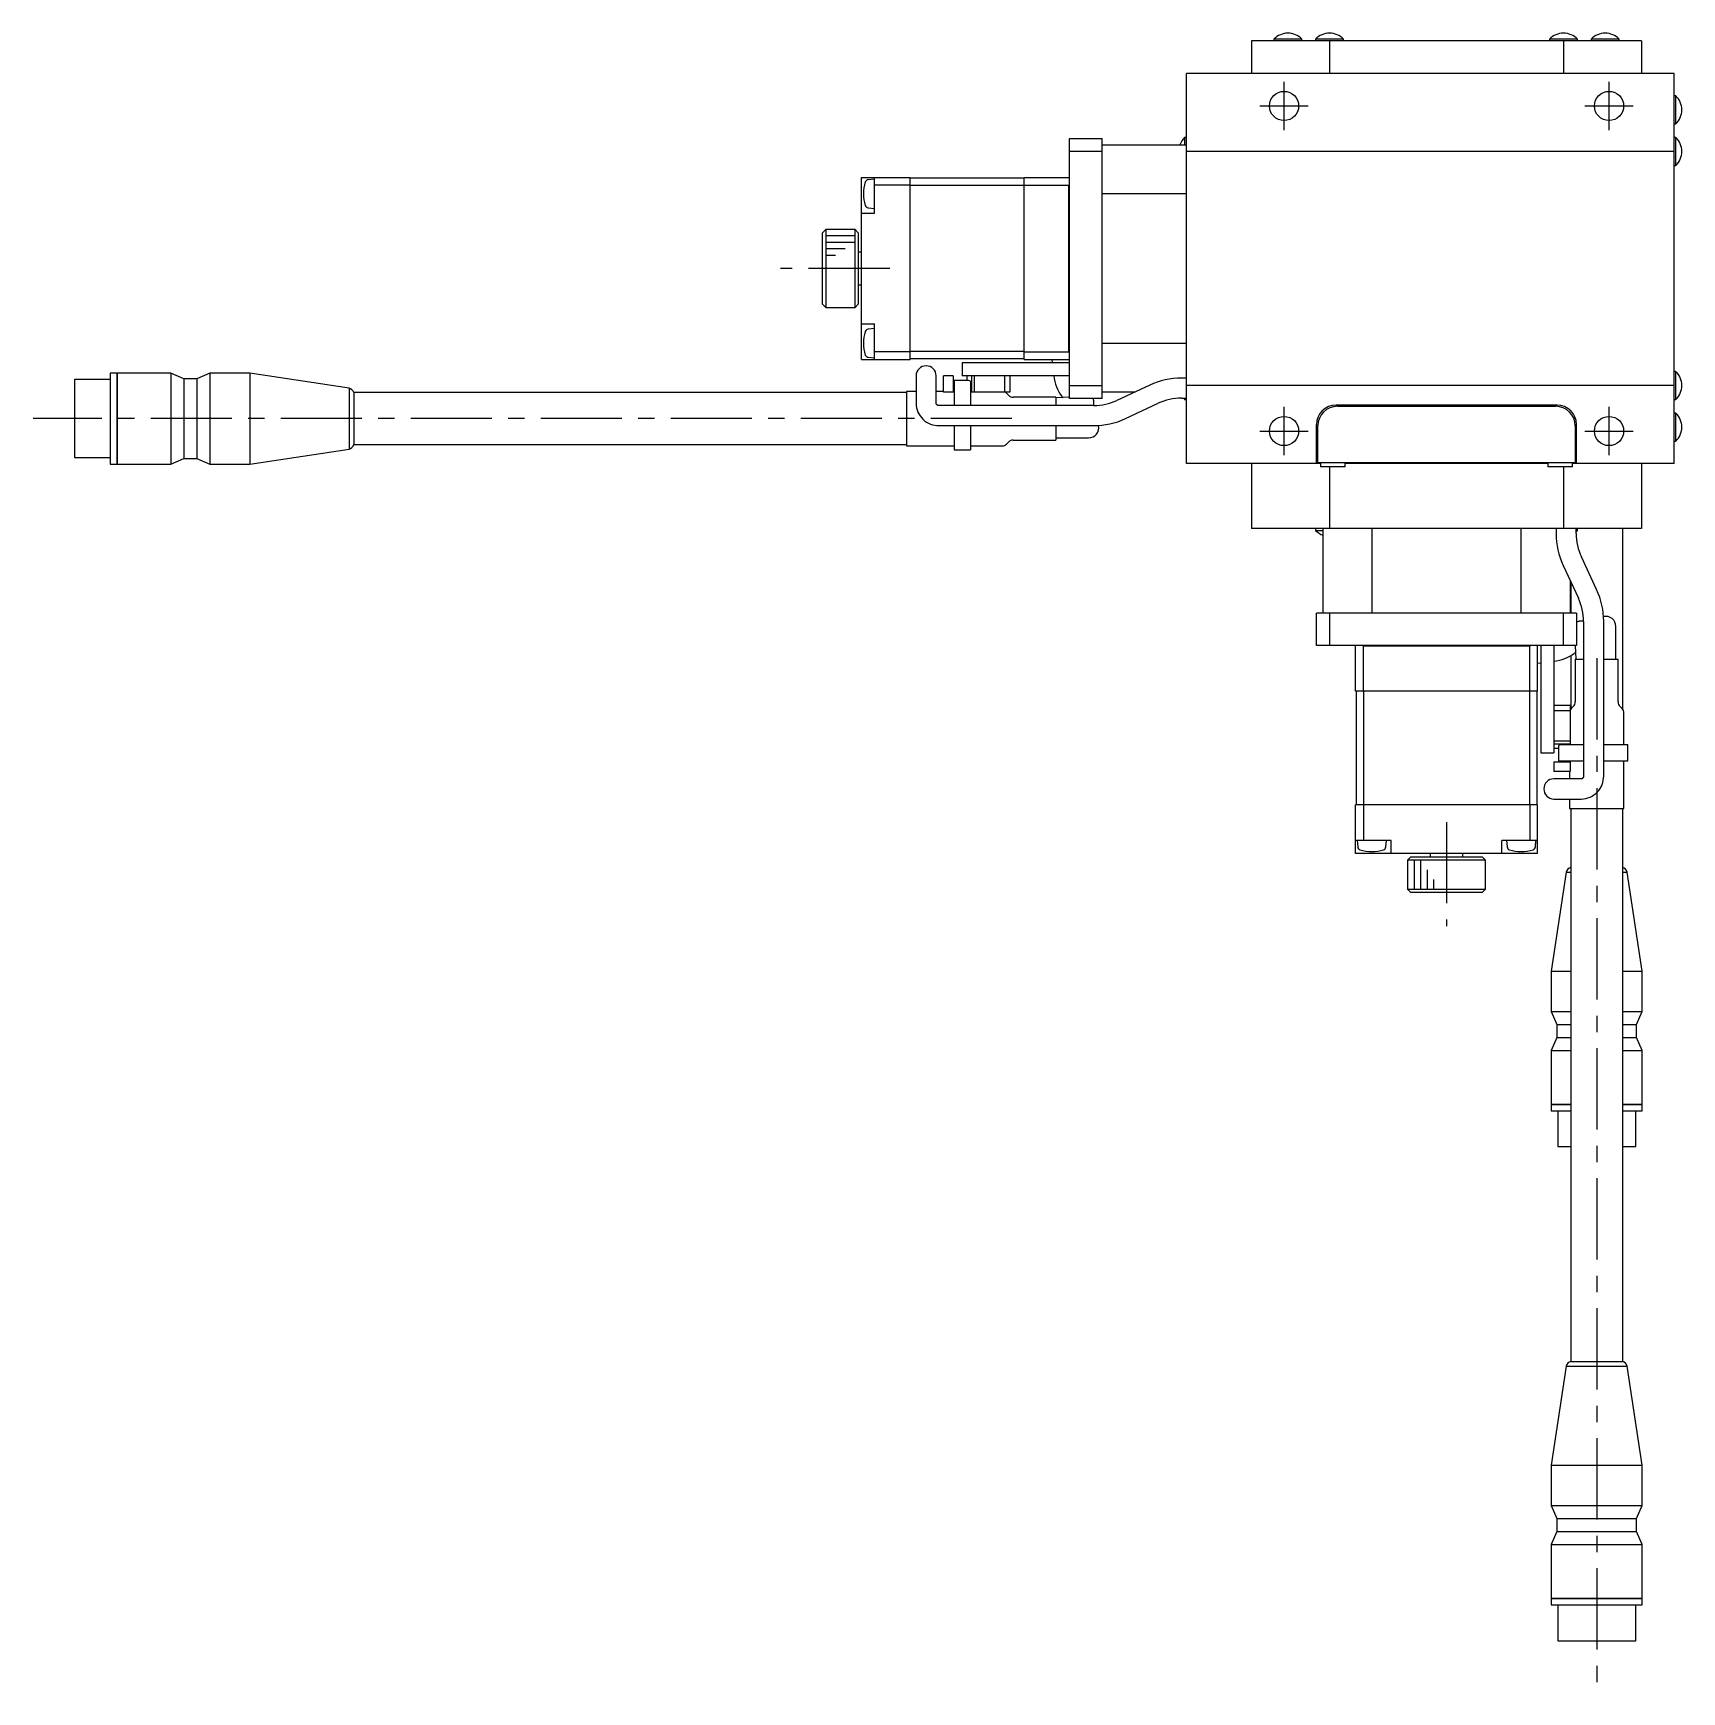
# Model space of a CAD drawing. Extents: x -671 to 414, y 17 to 801.
# Drawn here: x -400.5 to -146.9, y 29.2 to 284.3 of the extents above; entities that cross this region are included whole.
import ezdxf

# ---------------------------------------------------------------- set-up
doc = ezdxf.new("R2010")
doc.units = 0
doc.header["$LTSCALE"] = 10
doc.linetypes.add('CENTER', pattern=[2, 1.25, -0.25, 0.25, -0.25])
doc.layers.add('1', color=7, linetype='CONTINUOUS')

msp = doc.modelspace()

# ---------------------------------------------------------------- linework, layer by layer
at = {"layer": '1', "color": 7, "linetype": 'CONTINUOUS'}
for p, q in [((-205.318894, 283.428714), (-209.618894, 283.428714)), ((-209.618894, 283.428714), (-209.618894, 283.136466)), ((-205.318894, 283.136466), (-205.318894, 283.428714)), ((-198.918894, 283.428714), (-203.218894, 283.428714)), ((-203.218894, 283.428714), (-203.218894, 283.136466)), ((-198.918894, 283.136466), (-198.918894, 283.428714)), ((-162.918894, 283.428714), (-167.218894, 283.428714)), ((-167.218894, 283.428714), (-167.218894, 283.136466)), ((-162.918894, 283.136466), (-162.918894, 283.428714)), ((-156.518894, 283.428714), (-160.818894, 283.428714)), ((-160.818894, 283.428714), (-160.818894, 283.136466)), ((-156.518894, 283.136466), (-156.518894, 283.428714)), ((-213.068894, 283.136466), (-213.068894, 278.136466)), ((-153.068894, 283.136466), (-213.068894, 283.136466)), ((-201.068894, 283.136466), (-201.068894, 278.136466)), ((-165.068894, 283.136466), (-165.068894, 278.136466)), ((-153.068894, 283.136466), (-153.068894, 278.136466)), ((-148.068894, 278.136466), (-223.068894, 278.136466)), ((-223.068894, 218.136466), (-223.068894, 278.136466)), ((-148.068894, 218.136466), (-148.068894, 278.136466)), ((-147.776646, 274.686466), (-148.068894, 274.686466)), ((-147.776646, 270.386466), (-147.776646, 274.686466)), ((-241.068894, 268.136466), (-236.068894, 268.136466)), ((-241.068894, 228.136466), (-241.068894, 268.136466)), ((-236.068894, 228.136466), (-236.068894, 268.136466)), ((-223.361141, 268.286466), (-223.361141, 267.136466)), ((-223.068894, 268.286466), (-223.361141, 268.286466)), ((-148.068894, 270.386466), (-147.776646, 270.386466)), ((-147.776646, 268.286466), (-148.068894, 268.286466)), ((-147.776646, 263.986466), (-147.776646, 268.286466)), ((-236.068894, 266.136466), (-241.068894, 266.136466)), ((-236.068894, 267.136466), (-223.068894, 267.136466)), ((-148.068894, 266.136466), (-223.068894, 266.136466)), ((-148.068894, 263.986466), (-147.776646, 263.986466)), ((-273.068894, 234.136466), (-273.068894, 262.136466)), ((-273.068894, 262.136466), (-265.568894, 262.136466)), ((-271.068894, 261.886466), (-272.054174, 261.800265)), ((-271.068894, 256.636466), (-271.068894, 262.136466)), ((-265.568894, 260.936466), (-271.068894, 260.936466)), ((-265.568894, 234.136466), (-265.568894, 262.136466)), ((-248.068894, 262.036466), (-265.568894, 262.036466)), ((-248.068894, 260.895045), (-265.568894, 260.895045)), ((-248.068894, 262.136466), (-241.068894, 262.136466)), ((-248.068894, 234.136466), (-248.068894, 262.136466)), ((-248.068894, 260.936466), (-241.168894, 260.936466)), ((-241.168894, 260.936466), (-241.068894, 261.036466)), ((-241.168894, 235.336466), (-241.168894, 260.936466)), ((-223.068894, 259.636466), (-236.068894, 259.636466)), ((-273.068894, 256.636466), (-271.068894, 256.636466)), ((-272.054174, 257.472667), (-271.068894, 257.386466)), ((-278.568894, 254.136466), (-279.068894, 253.636466)), ((-279.068894, 242.636466), (-279.068894, 253.636466)), ((-278.568894, 254.136466), (-278.568894, 242.136466)), ((-274.068894, 254.136466), (-278.568894, 254.136466)), ((-274.068894, 242.136466), (-274.068894, 254.136466)), ((-273.568894, 253.636466), (-274.068894, 254.136466)), ((-273.568894, 253.636466), (-273.568894, 242.636466)), ((-273.068894, 250.636466), (-273.568894, 250.636466)), ((-273.568894, 245.636466), (-273.068894, 245.636466)), ((-279.068894, 242.636466), (-278.568894, 242.136466)), ((-274.068894, 242.136466), (-273.568894, 242.636466)), ((-278.568894, 242.136466), (-274.068894, 242.136466)), ((-273.068894, 239.636466), (-271.068894, 239.636466)), ((-271.068894, 238.886466), (-272.054174, 238.800265)), ((-271.068894, 234.136466), (-271.068894, 239.636466)), ((-265.568894, 235.336466), (-271.068894, 235.336466)), ((-248.068894, 235.377888), (-265.568894, 235.377888)), ((-248.068894, 235.336466), (-241.168894, 235.336466)), ((-241.068894, 235.236466), (-241.168894, 235.336466)), ((-236.068894, 236.636466), (-223.068894, 236.636466)), ((-273.068894, 234.136466), (-265.568894, 234.136466)), ((-272.054174, 234.472667), (-271.068894, 234.386466)), ((-248.068894, 234.236466), (-265.568894, 234.236466)), ((-257.568894, 233.636466), (-257.568894, 231.636466)), ((-241.068894, 233.636466), (-257.568894, 233.636466)), ((-248.068894, 234.136466), (-241.068894, 234.136466)), ((-243.799684, 234.136401), (-243.749894, 233.636272)), ((-147.776646, 232.286466), (-148.068894, 232.286466)), ((-147.776646, 227.986466), (-147.776646, 232.286466)), ((-394.154682, 231.036464), (-394.154682, 219.036468)), ((-388.654681, 231.036464), (-394.154682, 231.036464)), ((-388.654681, 232.036465), (-388.654681, 218.036467)), ((-387.654679, 232.036465), (-388.654681, 232.036465)), ((-387.654679, 232.036465), (-387.654679, 218.036467)), ((-387.604679, 232.036465), (-387.654679, 231.986465)), ((-387.604679, 232.036465), (-387.604679, 218.036467)), ((-379.347679, 232.036465), (-387.604679, 232.036465)), ((-379.347679, 232.036465), (-379.347679, 218.036467)), ((-377.347679, 231.186466), (-379.347679, 232.036465)), ((-377.347679, 231.186466), (-377.347679, 218.886466)), ((-375.347679, 231.186466), (-377.347679, 231.186466)), ((-373.347679, 232.036465), (-375.347679, 231.186466)), ((-375.347679, 231.186466), (-375.347679, 218.886466)), ((-373.347679, 232.036465), (-373.347679, 218.036467)), ((-367.15468, 232.036465), (-373.347679, 232.036465)), ((-367.15468, 232.036465), (-367.15468, 218.036467)), ((-351.920698, 229.720792), (-367.15468, 232.036465)), ((-351.920698, 229.720792), (-351.920698, 220.352141)), ((-264.681972, 231.618286), (-264.681972, 227.389669)), ((-261.581972, 227.389669), (-261.581972, 231.618286)), ((-260.468894, 229.136466), (-260.468894, 231.636466)), ((-258.968894, 231.636466), (-260.468894, 231.636466)), ((-258.968894, 231.636466), (-258.968894, 229.136466)), ((-258.968894, 230.406466), (-258.818894, 230.406466)), ((-256.624019, 230.906466), (-258.818894, 230.906466)), ((-258.818894, 230.906466), (-258.818894, 227.060284)), ((-241.068894, 231.636466), (-257.568894, 231.636466)), ((-256.868894, 231.636466), (-256.868894, 230.906466)), ((-256.318894, 230.791191), (-256.624019, 230.906466)), ((-256.318894, 230.791191), (-256.318894, 227.060284)), ((-256.168894, 231.636466), (-256.168894, 229.136466)), ((-255.753573, 231.636466), (-255.753573, 229.136466)), ((-251.086139, 231.636466), (-251.086139, 229.136466)), ((-250.268894, 231.636466), (-250.268894, 229.136466)), ((-241.068894, 230.136466), (-236.068894, 230.136466)), ((-228.733188, 230.204321), (-233.777794, 227.851983)), ((-223.068894, 231.286466), (-223.851947, 231.286466)), ((-148.068894, 230.136466), (-223.068894, 230.136466)), ((-351.197024, 229.036466), (-351.197024, 221.036466)), ((-266.15468, 229.036466), (-351.197024, 229.036466)), ((-266.15468, 229.236466), (-266.15468, 220.836466)), ((-264.681972, 229.236466), (-266.15468, 229.236466)), ((-260.468894, 229.236466), (-261.581972, 229.236466)), ((-261.580563, 227.365001), (-261.581972, 227.389669)), ((-261.576433, 227.340769), (-261.580563, 227.365001)), ((-261.570548, 227.319487), (-261.576433, 227.340769)), ((-261.563388, 227.300256), (-261.570548, 227.319487)), ((-261.555209, 227.282542), (-261.563388, 227.300256)), ((-261.546166, 227.266024), (-261.555209, 227.282542)), ((-261.536365, 227.250498), (-261.546166, 227.266024)), ((-261.525886, 227.235834), (-261.536365, 227.250498)), ((-261.514791, 227.221943), (-261.525886, 227.235834)), ((-261.503134, 227.208762), (-261.514791, 227.221943)), ((-261.490961, 227.196246), (-261.503134, 227.208762)), ((-261.478312, 227.184363), (-261.490961, 227.196246)), ((-261.465222, 227.173086), (-261.478312, 227.184363)), ((-261.451726, 227.162397), (-261.465222, 227.173086)), ((-261.437851, 227.15228), (-261.451726, 227.162397)), ((-261.423627, 227.142723), (-261.437851, 227.15228)), ((-261.409078, 227.133715), (-261.423627, 227.142723)), ((-261.394229, 227.125248), (-261.409078, 227.133715)), ((-261.3791, 227.117317), (-261.394229, 227.125248)), ((-261.363714, 227.109914), (-261.3791, 227.117317)), ((-261.348091, 227.103035), (-261.363714, 227.109914)), ((-261.332248, 227.096676), (-261.348091, 227.103035)), ((-261.316204, 227.090835), (-261.332248, 227.096676)), ((-261.299977, 227.085508), (-261.316204, 227.090835)), ((-258.818894, 229.136466), (-260.468894, 229.136466)), ((-258.818894, 229.206466), (-258.968894, 229.206466)), ((-256.168894, 229.206466), (-256.318894, 229.206466)), ((-250.268894, 229.136466), (-256.318894, 229.136466)), ((-250.447574, 228.629359), (-250.761787, 228.943573)), ((-243.15468, 228.336466), (-249.740467, 228.336466)), ((-243.15468, 228.336466), (-243.15468, 227.060284)), ((-241.068126, 228.354876), (-243.154615, 228.219975)), ((-242.218419, 228.415604), (-242.196415, 228.395781)), ((-242.196415, 228.395781), (-242.052341, 228.267961)), ((-236.068894, 228.136466), (-241.068894, 228.136466)), ((-237.432365, 228.060231), (-237.464632, 228.136606)), ((-237.401972, 227.976774), (-237.432365, 228.060231)), ((-237.37587, 227.891374), (-237.401972, 227.976774)), ((-237.354223, 227.804256), (-237.37587, 227.891374)), ((-237.356096, 227.074952), (-237.338043, 227.166775)), ((-237.337183, 227.715653), (-237.354223, 227.804256)), ((-237.338043, 227.166775), (-237.325192, 227.258984)), ((-237.324881, 227.625802), (-237.337183, 227.715653)), ((-237.325192, 227.258984), (-237.317512, 227.351273)), ((-237.317436, 227.534952), (-237.324881, 227.625802)), ((-237.317512, 227.351273), (-237.31495, 227.443354)), ((-237.31495, 227.443354), (-237.317436, 227.534952)), ((-231.023211, 229.136466), (-236.068894, 229.136466)), ((-232.467677, 225.042429), (-227.423072, 227.394767)), ((-223.851947, 228.186466), (-223.068894, 228.186466)), ((-223.361141, 228.186466), (-223.361141, 227.986466)), ((-223.361141, 227.986466), (-223.068894, 227.986466)), ((-166.068894, 227.136466), (-200.068894, 227.136466)), ((-148.068894, 227.986466), (-147.776646, 227.986466)), ((-261.283584, 227.080694), (-261.299977, 227.085508)), ((-261.267039, 227.07639), (-261.283584, 227.080694)), ((-261.25036, 227.072596), (-261.267039, 227.07639)), ((-261.233561, 227.069311), (-261.25036, 227.072596)), ((-261.216658, 227.066534), (-261.233561, 227.069311)), ((-261.199665, 227.064266), (-261.216658, 227.066534)), ((-261.182596, 227.062506), (-261.199665, 227.064266)), ((-261.165467, 227.061255), (-261.182596, 227.062506)), ((-261.148291, 227.060514), (-261.165467, 227.061255)), ((-261.131972, 227.060284), (-261.148291, 227.060514)), ((-237.348918, 227.060284), (-261.131972, 227.060284)), ((-237.35965, 227.059541), (-237.356096, 227.074952)), ((-199.868894, 226.936466), (-166.268894, 226.936466)), ((-147.776646, 225.886466), (-148.068894, 225.886466)), ((-147.776646, 221.586466), (-147.776646, 225.886466)), ((-261.131972, 223.960284), (-237.348918, 223.960284)), ((-258.818894, 223.960284), (-258.818894, 220.236466)), ((-256.318894, 223.960284), (-256.318894, 220.236466)), ((-243.15468, 223.960284), (-243.15468, 221.736466)), ((-243.15468, 222.080898), (-238.131972, 222.080898)), ((-203.068894, 218.136466), (-203.068894, 224.136466)), ((-202.868894, 218.236466), (-202.868894, 223.936466)), ((-163.268894, 223.936466), (-163.268894, 218.236466)), ((-163.068894, 218.136466), (-163.068894, 224.136466)), ((-367.15468, 218.036467), (-351.920698, 220.352141)), ((-351.197024, 221.036466), (-266.15468, 221.036466)), ((-266.15468, 220.836466), (-258.818894, 220.836466)), ((-258.818894, 220.236466), (-256.318894, 220.236466)), ((-256.318894, 220.836466), (-251.468894, 220.836466)), ((-250.761787, 221.129359), (-250.447574, 221.443573)), ((-249.740467, 221.736466), (-243.15468, 221.736466)), ((-148.068894, 221.586466), (-147.776646, 221.586466)), ((-394.154682, 219.036468), (-388.654681, 219.036468)), ((-388.654681, 218.036467), (-387.654679, 218.036467)), ((-387.654679, 218.086467), (-387.604679, 218.036467)), ((-387.604679, 218.036467), (-379.347679, 218.036467)), ((-379.347679, 218.036467), (-377.347679, 218.886466)), ((-377.347679, 218.886466), (-375.347679, 218.886466)), ((-375.347679, 218.886466), (-373.347679, 218.036467)), ((-373.347679, 218.036467), (-367.15468, 218.036467)), ((-202.468894, 218.136466), (-223.068894, 218.136466)), ((-213.068894, 218.136466), (-213.068894, 208.136466)), ((-203.068894, 218.736466), (-202.868894, 218.736466)), ((-163.268894, 218.236466), (-202.868894, 218.236466)), ((-202.468894, 218.236466), (-202.468894, 217.636466)), ((-198.668894, 217.636466), (-202.468894, 217.636466)), ((-201.068894, 217.636466), (-201.068894, 208.136466)), ((-198.668894, 217.636466), (-198.668894, 218.236466)), ((-167.468894, 218.136466), (-198.668894, 218.136466)), ((-173.068894, 218.136466), (-173.068894, 218.236466)), ((-167.468894, 218.236466), (-167.468894, 217.636466)), ((-163.668894, 217.636466), (-167.468894, 217.636466)), ((-165.068894, 217.636466), (-165.068894, 208.136466)), ((-163.668894, 217.636466), (-163.668894, 218.236466)), ((-148.068894, 218.136466), (-163.668894, 218.136466)), ((-163.268894, 218.736466), (-163.068894, 218.736466)), ((-163.168894, 218.536466), (-163.268894, 218.536466)), ((-163.168894, 218.536466), (-163.168894, 218.736466)), ((-153.068894, 218.136466), (-153.068894, 208.136466)), ((-153.068894, 208.136466), (-213.068894, 208.136466)), ((-203.218894, 208.136466), (-203.218894, 207.844219)), ((-203.218894, 207.844219), (-202.068894, 207.844219)), ((-202.068894, 195.136466), (-202.068894, 208.136466)), ((-194.568894, 208.136466), (-194.568894, 195.136466)), ((-171.568894, 195.136466), (-171.568894, 208.136466)), ((-166.218894, 208.136466), (-166.218894, 207.353413)), ((-163.118894, 207.353413), (-163.118894, 208.136466)), ((-163.118894, 207.844219), (-162.918894, 207.844219)), ((-162.918894, 207.844219), (-162.918894, 208.136466)), ((-155.968894, 180.336466), (-155.968894, 208.136466)), ((-165.136749, 202.472172), (-162.784411, 197.427566)), ((-159.974856, 198.737683), (-162.327195, 203.782289)), ((-164.068894, 200.18215), (-164.068894, 195.136466)), ((-163.968894, 199.967699), (-163.968894, 195.136466)), ((-203.068894, 190.136466), (-203.068894, 195.136466)), ((-163.068894, 195.136466), (-203.068894, 195.136466)), ((-201.068894, 195.136466), (-201.068894, 190.136466)), ((-165.068894, 190.136466), (-165.068894, 195.136466)), ((-163.068894, 195.136466), (-163.068894, 190.136466)), ((-162.992658, 193.772995), (-163.069034, 193.740728)), ((-162.909202, 193.803388), (-162.992658, 193.772995)), ((-162.823802, 193.829491), (-162.909202, 193.803388)), ((-162.736684, 193.851137), (-162.823802, 193.829491)), ((-162.64808, 193.868177), (-162.736684, 193.851137)), ((-162.55823, 193.880479), (-162.64808, 193.868177)), ((-162.46738, 193.887924), (-162.55823, 193.880479)), ((-162.375782, 193.89041), (-162.46738, 193.887924)), ((-162.283701, 193.887848), (-162.375782, 193.89041)), ((-162.191411, 193.880168), (-162.283701, 193.887848)), ((-162.099203, 193.867317), (-162.191411, 193.880168)), ((-162.00738, 193.849264), (-162.099203, 193.867317)), ((-161.992478, 193.845829), (-162.00738, 193.849264)), ((-161.992711, 193.856442), (-161.992711, 170.073388)), ((-158.892711, 170.073388), (-158.892711, 193.856442)), ((-157.013326, 188.05068), (-157.013326, 193.073388)), ((-163.068894, 190.136466), (-203.068894, 190.136466)), ((-197.068894, 183.136466), (-197.068894, 190.136466)), ((-195.868894, 190.036466), (-195.968894, 190.136466)), ((-195.868894, 183.136466), (-195.868894, 190.036466)), ((-170.268894, 190.036466), (-195.868894, 190.036466)), ((-170.168894, 190.136466), (-170.268894, 190.036466)), ((-170.268894, 183.136466), (-170.268894, 190.036466)), ((-169.068894, 183.136466), (-169.068894, 190.136466)), ((-168.568894, 190.136466), (-168.568894, 173.636466)), ((-166.568894, 190.136466), (-166.568894, 173.636466)), ((-163.348032, 188.986941), (-163.328208, 189.008945)), ((-163.328208, 189.008945), (-163.200389, 189.153019)), ((-163.287304, 190.137234), (-163.152403, 188.050746)), ((-169.068828, 187.405676), (-168.5687, 187.455466)), ((-163.968894, 188.513458), (-163.968894, 180.336466)), ((-163.268894, 188.05068), (-161.992711, 188.05068)), ((-163.268894, 188.05068), (-163.268894, 181.464893)), ((-158.892711, 188.05068), (-156.668894, 188.05068)), ((-156.668894, 181.464893), (-156.668894, 188.05068)), ((-169.068894, 183.136466), (-197.068894, 183.136466)), ((-196.968894, 183.136466), (-196.968894, 165.636466)), ((-195.827473, 183.136466), (-195.827473, 165.636466)), ((-170.310315, 183.136466), (-170.310315, 165.636466)), ((-169.168894, 183.136466), (-169.168894, 165.636466)), ((-166.568894, 180.936466), (-164.068894, 180.936466)), ((-166.568894, 180.119221), (-164.068894, 180.119221)), ((-164.068894, 180.936466), (-164.068894, 174.886466)), ((-163.561787, 180.757787), (-163.876001, 180.443573)), ((-156.061787, 180.443573), (-156.376001, 180.757787)), ((-155.768894, 174.886466), (-155.768894, 179.736466)), ((-168.568894, 173.636466), (-166.568894, 173.636466)), ((-166.568894, 175.451787), (-164.068894, 175.451787)), ((-166.568894, 175.036466), (-164.068894, 175.036466)), ((-166.568894, 174.336466), (-165.838894, 174.336466)), ((-165.723619, 174.886466), (-165.838894, 174.581342)), ((-165.838894, 174.581342), (-165.838894, 172.386466)), ((-165.723619, 174.886466), (-161.992711, 174.886466)), ((-164.138894, 175.036466), (-164.138894, 174.886466)), ((-158.892711, 174.886466), (-155.168894, 174.886466)), ((-155.168894, 172.386466), (-155.168894, 174.886466)), ((-166.568894, 172.236466), (-164.068894, 172.236466)), ((-166.568894, 172.236466), (-166.568894, 170.736466)), ((-165.838894, 172.386466), (-161.992711, 172.386466)), ((-165.338894, 172.236466), (-165.338894, 172.386466)), ((-164.138894, 172.386466), (-164.138894, 172.236466)), ((-164.068894, 172.386466), (-164.068894, 170.736466)), ((-158.892711, 172.386466), (-155.168894, 172.386466)), ((-155.768894, 165.05068), (-155.768894, 172.386466)), ((-164.068894, 170.736466), (-166.568894, 170.736466)), ((-162.322097, 169.623388), (-166.550713, 169.623388)), ((-164.168894, 170.736466), (-164.168894, 169.623388)), ((-162.297428, 169.624797), (-162.322097, 169.623388)), ((-162.273197, 169.628927), (-162.297428, 169.624797)), ((-162.251914, 169.634812), (-162.273197, 169.628927)), ((-162.232683, 169.641972), (-162.251914, 169.634812)), ((-162.21497, 169.650151), (-162.232683, 169.641972)), ((-162.198451, 169.659194), (-162.21497, 169.650151)), ((-162.182926, 169.668995), (-162.198451, 169.659194)), ((-162.168262, 169.679475), (-162.182926, 169.668995)), ((-162.15437, 169.690569), (-162.168262, 169.679475)), ((-162.141189, 169.702226), (-162.15437, 169.690569)), ((-162.128674, 169.714399), (-162.141189, 169.702226)), ((-162.11679, 169.727049), (-162.128674, 169.714399)), ((-162.105514, 169.740138), (-162.11679, 169.727049)), ((-162.094825, 169.753634), (-162.105514, 169.740138)), ((-162.084708, 169.767509), (-162.094825, 169.753634)), ((-162.07515, 169.781733), (-162.084708, 169.767509)), ((-162.066143, 169.796282), (-162.07515, 169.781733)), ((-162.057676, 169.811131), (-162.066143, 169.796282)), ((-162.049744, 169.82626), (-162.057676, 169.811131)), ((-162.042341, 169.841646), (-162.049744, 169.82626)), ((-162.035462, 169.857269), (-162.042341, 169.841646)), ((-162.029104, 169.873112), (-162.035462, 169.857269)), ((-162.023263, 169.889156), (-162.029104, 169.873112)), ((-162.017936, 169.905383), (-162.023263, 169.889156)), ((-162.013121, 169.921776), (-162.017936, 169.905383)), ((-162.008818, 169.938321), (-162.013121, 169.921776)), ((-162.005024, 169.955), (-162.008818, 169.938321)), ((-162.001739, 169.971799), (-162.005024, 169.955)), ((-161.998962, 169.988702), (-162.001739, 169.971799)), ((-161.996693, 170.005695), (-161.998962, 169.988702)), ((-161.994933, 170.022764), (-161.996693, 170.005695)), ((-161.993682, 170.039893), (-161.994933, 170.022764)), ((-161.992942, 170.057069), (-161.993682, 170.039893)), ((-161.992711, 170.073388), (-161.992942, 170.057069)), ((-166.550713, 166.523388), (-162.322097, 166.523388)), ((-164.168894, 166.523388), (-164.168894, 165.05068)), ((-197.068894, 158.136466), (-197.068894, 165.636466)), ((-169.068894, 165.636466), (-197.068894, 165.636466)), ((-195.868894, 165.636466), (-195.868894, 160.136466)), ((-170.268894, 165.636466), (-170.268894, 160.136466)), ((-169.068894, 158.136466), (-169.068894, 165.636466)), ((-164.168894, 165.05068), (-155.768894, 165.05068)), ((-163.968894, 165.05068), (-163.968894, 80.008336)), ((-155.968894, 80.008336), (-155.968894, 165.05068)), ((-191.568894, 160.136466), (-197.068894, 160.136466)), ((-196.818894, 160.136466), (-196.732693, 159.151187)), ((-192.405095, 159.151187), (-192.318894, 160.136466)), ((-191.568894, 158.136466), (-191.568894, 160.136466)), ((-174.568894, 158.136466), (-174.568894, 160.136466)), ((-169.068894, 160.136466), (-174.568894, 160.136466)), ((-173.818894, 160.136466), (-173.732693, 159.151187)), ((-169.405095, 159.151187), (-169.318894, 160.136466)), ((-169.068894, 158.136466), (-197.068894, 158.136466)), ((-188.568894, 157.636466), (-189.068894, 157.136466)), ((-177.068894, 157.136466), (-189.068894, 157.136466)), ((-189.068894, 157.136466), (-189.068894, 152.636466)), ((-188.568894, 157.636466), (-177.568894, 157.636466)), ((-185.568894, 158.136466), (-185.568894, 157.636466)), ((-180.568894, 157.636466), (-180.568894, 158.136466)), ((-177.068894, 157.136466), (-177.568894, 157.636466)), ((-177.068894, 152.636466), (-177.068894, 157.136466)), ((-164.65322, 155.284663), (-166.968893, 140.05068)), ((-164.65322, 155.284663), (-163.968894, 155.284663)), ((-155.968894, 155.284663), (-155.284568, 155.284663)), ((-152.968895, 140.05068), (-155.284568, 155.284663)), ((-189.068894, 152.636466), (-177.068894, 152.636466)), ((-189.068894, 152.636466), (-188.568894, 152.136466)), ((-177.568894, 152.136466), (-188.568894, 152.136466)), ((-177.568894, 152.136466), (-177.068894, 152.636466)), ((-166.968893, 140.05068), (-163.968894, 140.05068)), ((-166.968893, 140.05068), (-166.968893, 133.857681)), ((-155.968894, 140.05068), (-152.968895, 140.05068)), ((-152.968895, 133.857681), (-152.968895, 140.05068)), ((-166.968893, 133.857681), (-163.968894, 133.857681)), ((-166.968893, 133.857681), (-166.118894, 131.857681)), ((-155.968894, 133.857681), (-152.968895, 133.857681)), ((-153.818894, 131.857681), (-152.968895, 133.857681)), ((-166.118894, 131.857681), (-163.968894, 131.857681)), ((-166.118894, 131.857681), (-166.118894, 129.857681)), ((-155.968894, 131.857681), (-153.818894, 131.857681)), ((-153.818894, 129.857681), (-153.818894, 131.857681)), ((-166.118894, 129.857681), (-166.968893, 127.857681)), ((-166.968893, 127.857681), (-163.968894, 127.857681)), ((-166.968893, 127.857681), (-166.968893, 119.600681)), ((-166.118894, 129.857681), (-163.968894, 129.857681)), ((-155.968894, 129.857681), (-153.818894, 129.857681)), ((-155.968894, 127.857681), (-152.968895, 127.857681)), ((-152.968895, 127.857681), (-153.818894, 129.857681)), ((-152.968895, 119.600681), (-152.968895, 127.857681)), ((-166.968893, 119.600681), (-163.968894, 119.600681)), ((-166.968893, 119.600681), (-166.918893, 119.550681)), ((-166.968893, 119.550681), (-163.968894, 119.550681)), ((-166.968893, 119.550681), (-166.968893, 118.550679)), ((-166.968893, 118.550679), (-163.968894, 118.550679)), ((-165.968892, 118.550679), (-165.968892, 113.050678)), ((-155.968894, 119.600681), (-152.968895, 119.600681)), ((-155.968894, 119.550681), (-152.968895, 119.550681)), ((-155.968894, 118.550679), (-152.968895, 118.550679)), ((-153.968896, 113.050678), (-153.968896, 118.550679)), ((-153.018895, 119.550681), (-152.968895, 119.600681)), ((-152.968895, 118.550679), (-152.968895, 119.550681)), ((-165.968892, 113.050678), (-163.968894, 113.050678)), ((-155.968894, 113.050678), (-153.968896, 113.050678)), ((-164.65322, 79.284663), (-166.968893, 64.05068)), ((-164.65322, 79.284663), (-155.284568, 79.284663)), ((-163.968894, 80.008336), (-155.968894, 80.008336)), ((-152.968895, 64.05068), (-155.284568, 79.284663)), ((-166.968893, 64.05068), (-152.968895, 64.05068)), ((-166.968893, 64.05068), (-166.968893, 57.857681)), ((-152.968895, 57.857681), (-152.968895, 64.05068)), ((-166.968893, 57.857681), (-152.968895, 57.857681)), ((-166.968893, 57.857681), (-166.118894, 55.857681)), ((-153.818894, 55.857681), (-152.968895, 57.857681)), ((-166.118894, 53.857681), (-166.968893, 51.857681)), ((-166.118894, 55.857681), (-153.818894, 55.857681)), ((-166.118894, 55.857681), (-166.118894, 53.857681)), ((-166.118894, 53.857681), (-153.818894, 53.857681)), ((-153.818894, 53.857681), (-153.818894, 55.857681)), ((-152.968895, 51.857681), (-153.818894, 53.857681)), ((-166.968893, 51.857681), (-152.968895, 51.857681)), ((-166.968893, 51.857681), (-166.968893, 43.600681)), ((-152.968895, 43.600681), (-152.968895, 51.857681)), ((-166.968893, 43.600681), (-152.968895, 43.600681)), ((-166.968893, 43.600681), (-166.918893, 43.550681)), ((-166.968893, 43.550681), (-152.968895, 43.550681)), ((-166.968893, 43.550681), (-166.968893, 42.550679)), ((-153.018895, 43.550681), (-152.968895, 43.600681)), ((-152.968895, 42.550679), (-152.968895, 43.550681)), ((-166.968893, 42.550679), (-152.968895, 42.550679)), ((-165.968892, 42.550679), (-165.968892, 37.050678)), ((-153.968896, 37.050678), (-153.968896, 42.550679)), ((-165.968892, 37.050678), (-153.968896, 37.050678))]:
    msp.add_line(p, q, dxfattribs=at)
at = {"layer": '1', "color": 4, "linetype": 'CENTER'}
for p, q in [((-208.068894, 269.436466), (-208.068894, 276.836466)), ((-158.068894, 269.436466), (-158.068894, 276.836466)), ((-211.768894, 273.136466), (-204.368894, 273.136466)), ((-161.768894, 273.136466), (-154.368894, 273.136466)), ((-268.726465, 248.136466), (-285.558316, 248.136466)), ((-249.924987, 225.036466), (-400.511788, 225.036466)), ((-208.068894, 219.436466), (-208.068894, 226.836466)), ((-158.068894, 219.436466), (-158.068894, 226.836466)), ((-211.768894, 223.136466), (-204.368894, 223.136466)), ((-161.768894, 223.136466), (-154.368894, 223.136466)), ((-159.968894, 188.181094), (-159.968894, 29.181475)), ((-183.068894, 162.984183), (-183.068894, 146.970547))]:
    msp.add_line(p, q, dxfattribs=at)
at = {"layer": '1', "color": 9, "linetype": 'CONTINUOUS'}
for p, q in [((-274.068894, 253.136466), (-278.568894, 253.136466)), ((-274.068894, 252.136466), (-278.568894, 252.136466)), ((-275.568894, 251.136466), (-278.568894, 251.136466)), ((-277.068894, 250.136466), (-278.568894, 250.136466)), ((-188.068894, 157.136466), (-188.068894, 152.636466)), ((-187.068894, 157.136466), (-187.068894, 152.636466)), ((-186.068894, 155.636466), (-186.068894, 152.636466)), ((-185.068894, 154.136466), (-185.068894, 152.636466))]:
    msp.add_line(p, q, dxfattribs=at)
at = {"layer": '1', "color": 7, "linetype": 'CONTINUOUS'}
for centre in [(-208.068894, 273.136466), (-158.068894, 273.136466), (-208.068894, 223.136466), (-158.068894, 223.136466)]:
    msp.add_circle(centre, 2.25, dxfattribs=at)
for centre, radius, start, end in [((-207.468894, 281.336466), 3, 44.220044, 135.779956), ((-201.068894, 281.336466), 3, 44.220044, 135.779956), ((-165.068894, 281.336466), 3, 44.220044, 135.779956), ((-158.668894, 281.336466), 3, 44.220044, 135.779956), ((-149.868894, 272.536466), 3, 314.220044, 45.779956), ((-221.268894, 266.136466), 3, 134.220044, 160.528779), ((-149.868894, 266.136466), 3, 314.220044, 45.779956), ((-266.768894, 259.636466), 6, 162.370845, 197.629155), ((-272.010596, 261.302168), 0.5, 95, 162.370845), ((-272.010596, 257.970764), 0.5, 197.629155, 265), ((-266.768894, 236.636466), 6, 162.370845, 197.629155), ((-272.010596, 238.302168), 0.5, 95, 162.370845), ((-272.010596, 234.970764), 0.5, 197.629155, 265), ((-263.131972, 231.618286), 1.55, 0, 180), ((-149.868894, 230.136466), 3, 314.220044, 45.779956), ((-352.154681, 228.748549), 1.000002, 16.733256, 76.468302), ((-253.568894, 231.706466), 3.3, 213.55731, 218.01228), ((-237.281725, 232.16692), 6.205629, 184.903834, 216.950044), ((-223.851947, 219.736466), 11.55, 90, 115), ((-261.192377, 227.449875), 3.490114, 180.988424, 270.991701), ((-251.468894, 228.236466), 1, 45, 64.158031), ((-249.740467, 229.336466), 1, 225, 270), ((-237.348918, 235.510284), 8.45, 270, 295), ((-223.851947, 219.736466), 8.45, 90, 115), ((-221.268894, 230.136466), 3, 220.541601, 225.779956), ((-200.068894, 224.136466), 3, 90, 180), ((-166.068894, 224.136466), 3, 0, 90), ((-237.348918, 235.510284), 11.55, 270, 295), ((-199.868894, 223.936466), 3, 90, 180), ((-166.268894, 223.936466), 3, 0, 90), ((-149.868894, 223.736466), 3, 314.220044, 45.779956), ((-238.131972, 223.630898), 1.55, 270, 13.135679), ((-352.154681, 221.324383), 1.000002, 283.531698, 343.266744), ((-251.468894, 221.836466), 1, 270, 315), ((-249.740467, 220.736466), 1, 90, 135), ((-201.068894, 209.936466), 3, 224.220044, 250.528779), ((-154.668894, 207.353413), 11.55, 180, 205), ((-165.068894, 209.936466), 3, 310.541601, 315.779956), ((-154.668894, 207.353413), 8.45, 180, 205), ((-170.442711, 193.856442), 8.45, 0, 25), ((-170.442711, 193.856442), 11.55, 0, 25), ((-158.563326, 193.073388), 1.55, 0, 103.135679), ((-167.099348, 193.923636), 6.205629, 274.903834, 306.950044), ((-164.268894, 181.464893), 1, 315, 0), ((-155.668894, 181.464893), 1, 180, 225), ((-163.168894, 179.736466), 1, 135, 154.158031), ((-156.768894, 179.736466), 1, 0, 45), ((-166.638894, 177.636466), 3.3, 303.55731, 308.01228), ((-166.550713, 168.073388), 1.55, 90, 270), ((-162.382302, 170.012983), 3.490114, 270.988424, 0.991701), ((-196.234596, 159.194764), 0.5, 185, 252.370845), ((-194.568894, 164.436466), 6, 252.370845, 287.629155), ((-192.903192, 159.194764), 0.5, 287.629155, 355), ((-173.234596, 159.194764), 0.5, 185, 252.370845), ((-171.568894, 164.436466), 6, 252.370845, 287.629155), ((-169.903192, 159.194764), 0.5, 287.629155, 355), ((-163.680977, 155.050679), 1.000002, 106.733256, 166.468302), ((-156.256811, 155.050679), 1.000002, 13.531698, 73.266744), ((-163.680977, 79.050679), 1.000002, 106.733256, 166.468302), ((-156.256811, 79.050679), 1.000002, 13.531698, 73.266744)]:
    msp.add_arc(centre, radius, start, end, dxfattribs=at)

doc.saveas('drawing.dxf')
